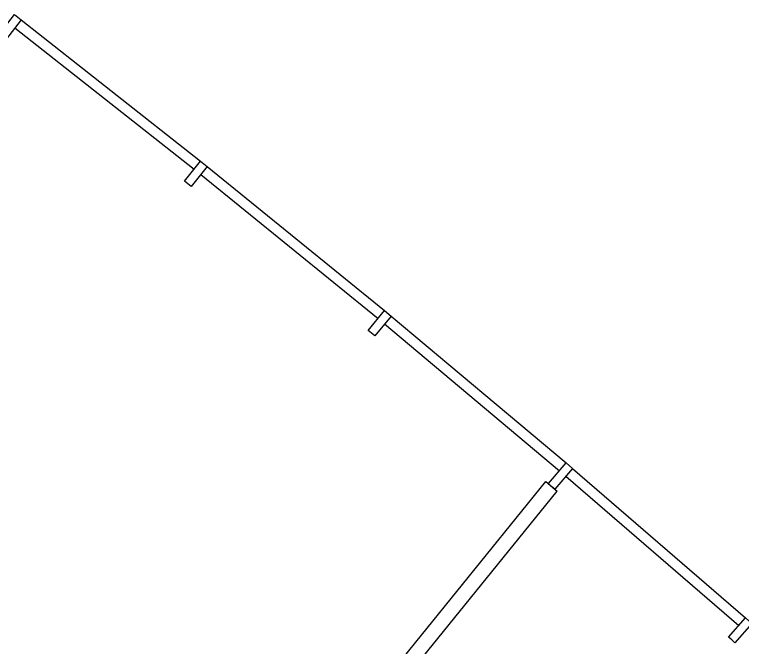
# Model space of a CAD drawing. Extents: x -1.7 to 87, y -33.6 to 19.
# Drawn here: x 70.563 to 74.826, y -4.87 to -1.163 of the extents above; entities that cross this region are included whole.
import ezdxf

# ---------------------------------------------------------------- set-up
doc = ezdxf.new("R2010")
doc.units = 0
doc.layers.add('AR-DIV', color=2, linetype='Continuous')
doc.layers.add('AR-ESQ', color=2, linetype='Continuous')

msp = doc.modelspace()

# ---------------------------------------------------------------- linework, layer by layer
at = {"layer": 'AR-DIV'}
for p, q in [((70.8446, -7.386), (73.6757, -3.8981)), ((73.6756, -3.8982), (73.7422, -3.9549)), ((70.9118, -7.4419), (73.7422, -3.9549))]:
    msp.add_line(p, q, dxfattribs=at)
at = {"layer": 'AR-ESQ'}
for points in [[(70.5097, -1.3122, 0.000138), (70.4702, -1.2816), (70.5621, -1.1631), (70.6016, -1.1937)], [(71.598, -2.17, 0.000138), (71.559, -2.1388), (71.6527, -2.0216), (71.6918, -2.0529)], [(72.6731, -3.0443, 0.000138), (72.6346, -3.0125), (72.7301, -2.8968), (72.7686, -2.9287)], [(73.728, -3.9428, 0.000138), (73.6899, -3.9104), (73.7938, -3.7884), (73.8319, -3.8209)], [(74.7448, -4.8089), (74.8438, -4.6963), (74.8814, -4.7293), (74.7824, -4.8419, 0.000138)]]:
    msp.add_lwpolyline(points, format="xyb", close=True, dxfattribs=at)
at = {"layer": 'AR-ESQ', "color": 1}
for points in [[(70.6016, -1.1937), (71.6527, -2.0216)], [(71.6918, -2.0529), (72.7301, -2.8968)], [(72.7686, -2.9287), (73.7938, -3.7884)], [(73.8319, -3.8209), (74.8438, -4.6963)]]:
    msp.add_lwpolyline(points, dxfattribs=at)
at = {"layer": 'AR-ESQ'}
for points in [[(70.5645, -1.2408), (71.6156, -2.0688)], [(71.6539, -2.0994), (72.6922, -2.9434)], [(72.7301, -2.9746), (73.7553, -3.8344)], [(73.7926, -3.8662), (74.8046, -4.7416)]]:
    msp.add_lwpolyline(points, dxfattribs=at)

doc.saveas('drawing.dxf')
